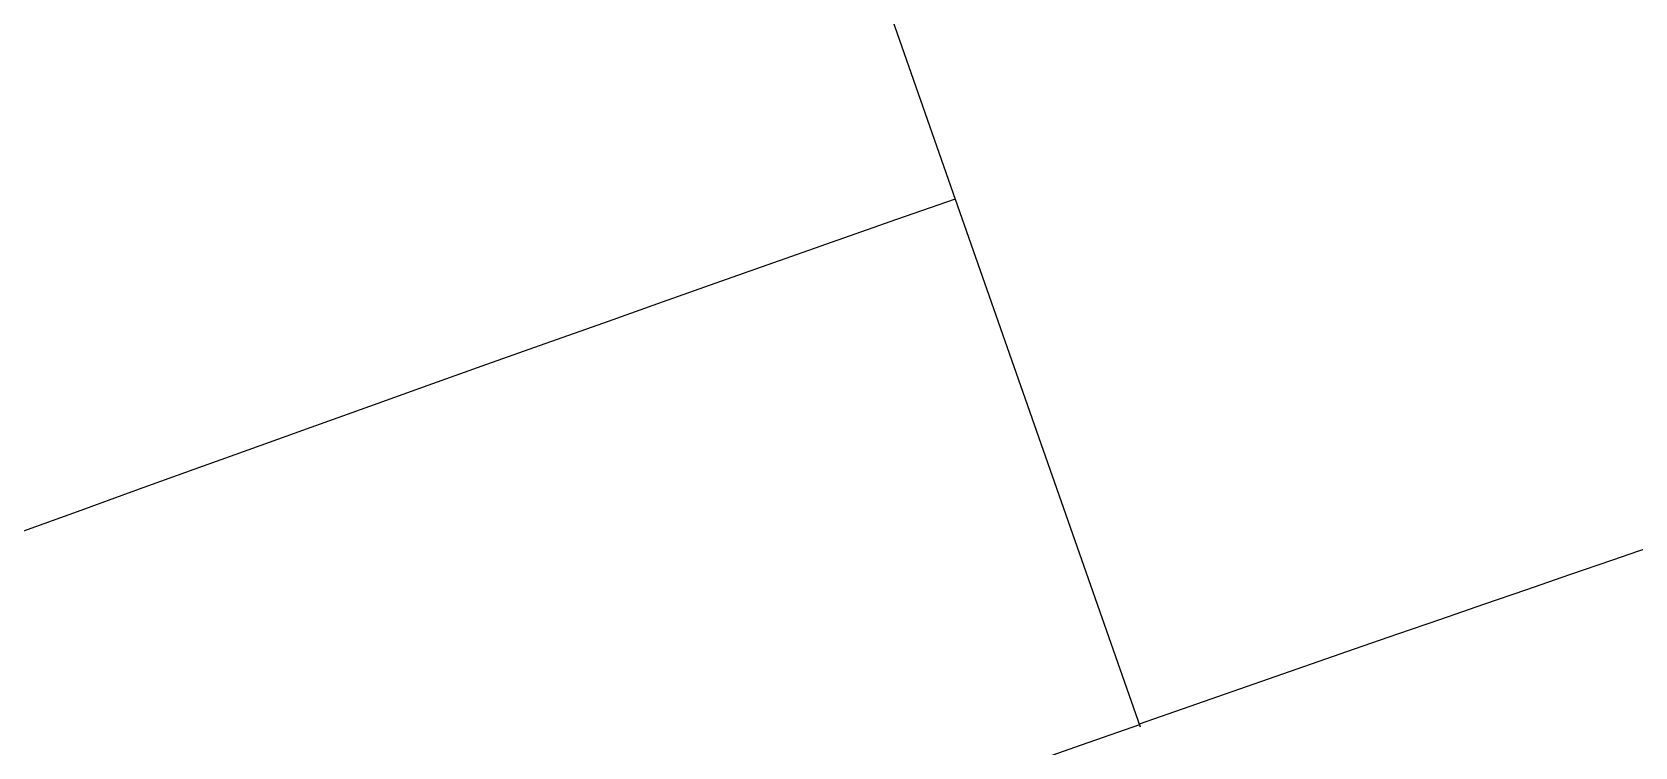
# Model space of a CAD drawing. Header units: millimetres. Extents: x -27104 to 125781, y -3376 to 46996.
# Drawn here: x 117419.45 to 117427.89, y 19193.83 to 19197.59 of the extents above; entities that cross this region are included whole.
import ezdxf

# ---------------------------------------------------------------- set-up
doc = ezdxf.new("R2010")
doc.units = ezdxf.units.MM
doc.header["$LTSCALE"] = 100
doc.header["$MEASUREMENT"] = 0
doc.layers.get('0').update_dxf_attribs({"linetype": 'CONTINUOUS'})
doc.layers.add('ELE9', color=9, linetype='CONTINUOUS')

# ---------------------------------------------------------------- blocks, each defined once
blk = doc.blocks.new('ggtyu')
at = {"layer": 'ELE9', "color": 253, "ltscale": 0.1}
for points in [[(55847.3748, 19202.2541), (55849.3137, 19196.7144)], [(55849.3137, 19196.7144), (55850.2882, 19193.9349)]]:
    blk.add_lwpolyline(points, dxfattribs=at)
for points in [[(55864.859, 19198.7752, 0.008434), (55850.2837, 19193.9482, 0.008434)], [(55850.2846, 19193.9452, 0.022924), (55811.5853, 19178.3753)]]:
    blk.add_lwpolyline(points, format="xyb", dxfattribs=at)
for radius, start, end in [(463.9636, 95.493094, 114.551109), (458.0944, 109.290172, 114.529706)]:
    blk.add_arc((56000.6463, 18764.3385), radius, start, end, dxfattribs=at)

msp = doc.modelspace()

# ---------------------------------------------------------------- block references
msp.add_blockref('ggtyu', (61575, 0))

doc.saveas('drawing.dxf')
